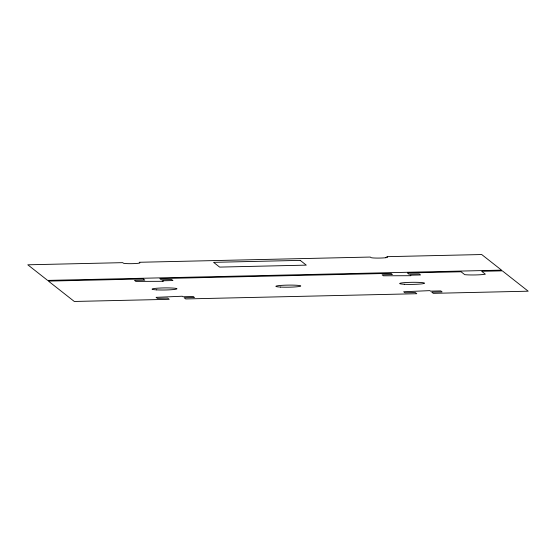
<?xml version="1.0" encoding="UTF-8"?>
<svg xmlns="http://www.w3.org/2000/svg" width="556" height="556" viewBox="0 0 556 556"><rect width="100%" height="100%" fill="white"/><g stroke="black" fill="none" stroke-linecap="round" stroke-linejoin="round"><path stroke-width="0.83" d="M385.642 257.727L384.071 257.873A8.298 0.695 -0.8 0 1 375.821 258.06L373.973 257.991A8.298 0.695 -0.8 0 1 370.942 257.56L370.296 257.053L139.215 262.279L139.876 262.8A8.298 0.695 -0.8 0 1 137.978 263.329L136.38 263.474A8.298 0.695 -0.8 0 1 128.116 263.655L126.288 263.579A8.298 0.695 -0.8 0 1 123.342 263.148L122.709 262.654L27.8 264.802L47.642 280.412L501.554 270.146L481.711 254.537L386.802 256.677L387.449 257.192A8.298 0.695 -0.8 0 1 385.642 257.727M300.24 260.382L213.587 262.342L219.62 267.095L306.28 265.136L300.24 260.382M143.316 278.959L48.407 281.1L74.289 301.463L169.198 299.323L167.69 298.134L157.369 298.363L156.076 297.349L182.25 296.23L182.896 296.737L193.217 296.508L194.51 297.523L184.189 297.759L185.704 298.947L416.785 293.721L415.276 292.532L404.963 292.769L403.663 291.747L429.844 290.635L430.49 291.142L440.804 290.906L442.096 291.928L431.783 292.157L433.291 293.346L528.2 291.198L502.325 270.841L481.691 271.307L485.353 274.191A11.759 0.987 -0.8 0 1 475.686 274.935A11.759 0.987 -0.8 0 1 464.726 274.657L461.056 271.773L407.416 272.982L408.924 274.171L419.238 273.941L420.531 274.956L410.217 275.192L410.863 275.7L383.397 275.797L382.097 274.782L392.418 274.546L390.91 273.357L159.822 278.584L161.33 279.772L171.651 279.536L172.944 280.558L162.63 280.787L163.276 281.301L135.803 281.399L134.51 280.377L144.824 280.148L143.316 278.959M156.674 289.871A12.447 1.042 -0.8 0 0 176.801 288.946A12.447 1.042 -0.8 0 0 160.059 288.043A12.447 1.042 -0.8 0 0 156.674 289.871M280.467 287.07A12.447 1.042 -0.8 0 0 300.594 286.145A12.447 1.042 -0.8 0 0 283.852 285.242A12.447 1.042 -0.8 0 0 280.467 287.07M404.261 284.269A12.447 1.042 -0.8 0 0 424.388 283.345A12.447 1.042 -0.8 0 0 407.645 282.441A12.447 1.042 -0.8 0 0 404.261 284.269"/></g></svg>
